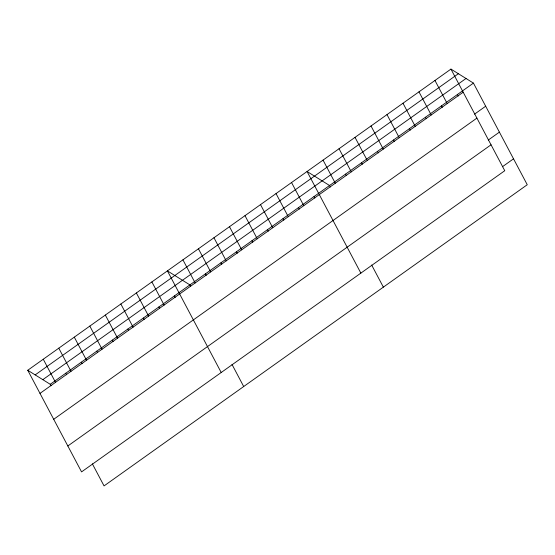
<?xml version="1.0" encoding="UTF-8"?>
<svg xmlns="http://www.w3.org/2000/svg" width="555" height="555" viewBox="0 0 555 555"><rect width="100%" height="100%" fill="white"/><g stroke="black" fill="none" stroke-linecap="round" stroke-linejoin="round"><path stroke-width="0.83" d="M450.951 69.091L504.759 170.711L81.557 471.889L27.75 370.268L450.951 69.091L473.443 83.111L527.25 184.732L104.049 485.909L92.345 463.813M35.173 374.896L458.375 73.718M42.818 379.662L466.02 78.484M27.75 370.268L50.241 384.289L473.443 83.111M39.988 393.384L463.189 92.206M474.56 114.136L485.68 106.22M53.703 419.289L476.912 118.111M488.275 140.047L499.403 132.132M67.835 445.984L491.043 144.806M502.414 166.736L513.535 158.82M457.459 94.489L458.25 95.98M434.967 80.468L447.205 103.584M441.468 105.866L442.259 107.358M418.976 91.846L431.214 114.961M425.484 117.244L426.275 118.735M402.992 103.223L415.23 126.339M409.493 128.621L410.284 130.113M387.002 114.601L399.239 137.716M393.509 139.999L394.293 141.49M371.017 125.978L383.255 149.094M377.518 151.376L378.309 152.868M355.027 137.356L367.264 160.471M361.534 162.754L362.318 164.245M339.043 148.74L351.28 171.849M345.543 174.131L346.334 175.623M323.052 160.118L335.289 183.226M330.343 187L329.559 185.509L307.068 171.495L360.868 273.115M371.663 265.033L383.359 287.129M314.04 196.553L314.831 198.045M291.548 182.533L303.786 205.648M298.521 207.598L299.311 209.089M276.029 193.577L288.267 216.693M283.001 218.642L283.792 220.134M260.51 204.622L272.748 227.737M267.489 229.687L268.273 231.171M244.998 215.666L257.229 238.775M251.97 240.724L252.761 242.216M229.479 226.711L241.716 249.819M236.451 251.769L237.242 253.26M213.959 237.748L226.197 260.864M220.932 262.813L221.722 264.305M198.44 248.793L210.678 271.908M205.419 273.858L206.203 275.349M182.928 259.837L195.159 282.953M190.691 286.394L189.9 284.902L167.409 270.882L221.209 372.502M232.004 364.42L243.7 386.523M174.381 295.94L175.172 297.431M151.89 281.926L164.127 305.035M158.862 306.984L159.653 308.476M136.37 292.971L148.608 316.079M143.343 318.029L144.133 319.52M120.858 304.008L133.089 327.124M127.83 329.073L128.621 330.565M105.339 315.053L117.577 338.168M112.311 340.118L113.102 341.609M89.82 326.097L102.058 349.206M96.792 351.155L97.583 352.647M74.301 337.142L86.538 360.25M81.273 362.2L82.064 363.692M58.788 348.186L71.019 371.295M65.761 373.244L66.551 374.736M43.269 359.224L55.507 382.339M50.241 384.289L51.032 385.781"/></g></svg>
